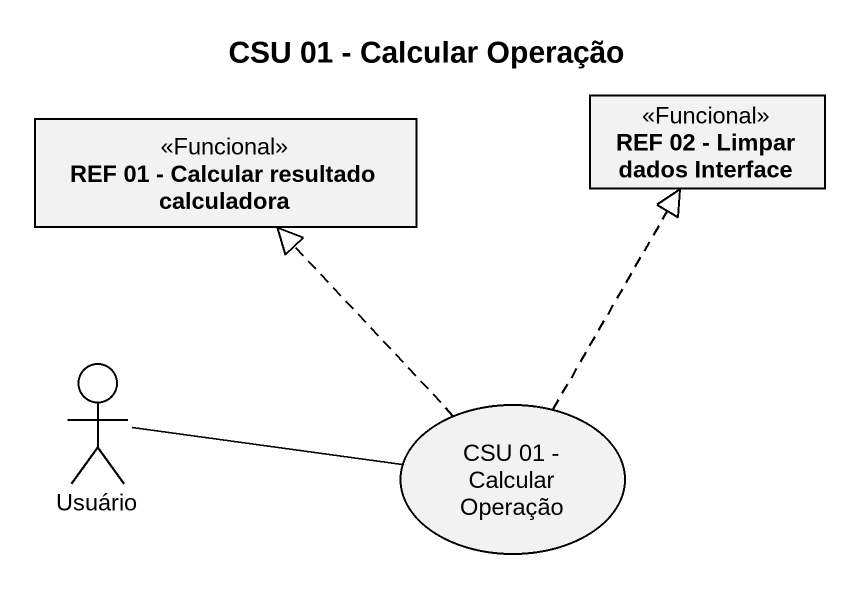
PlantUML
@startuml
title CSU 01 - Calcular Operação
allowmixing
hide circle
hide empty members
class "REF 01 - Calcular resultado calculadora" as REF_01_Calcular_resultado <<Funcional>>
class "REF 02 - Limpar dados Interface" as REF_02_Limpar_dados <<Funcional>>
actor Usuário
usecase "CSU 01 - Calcular Operação" as CSU_01_Calcular_Operação
Usuário -right- CSU_01_Calcular_Operação
CSU_01_Calcular_Operação .up.|> REF_01_Calcular_resultado
CSU_01_Calcular_Operação .up.|> REF_02_Limpar_dados
@enduml
